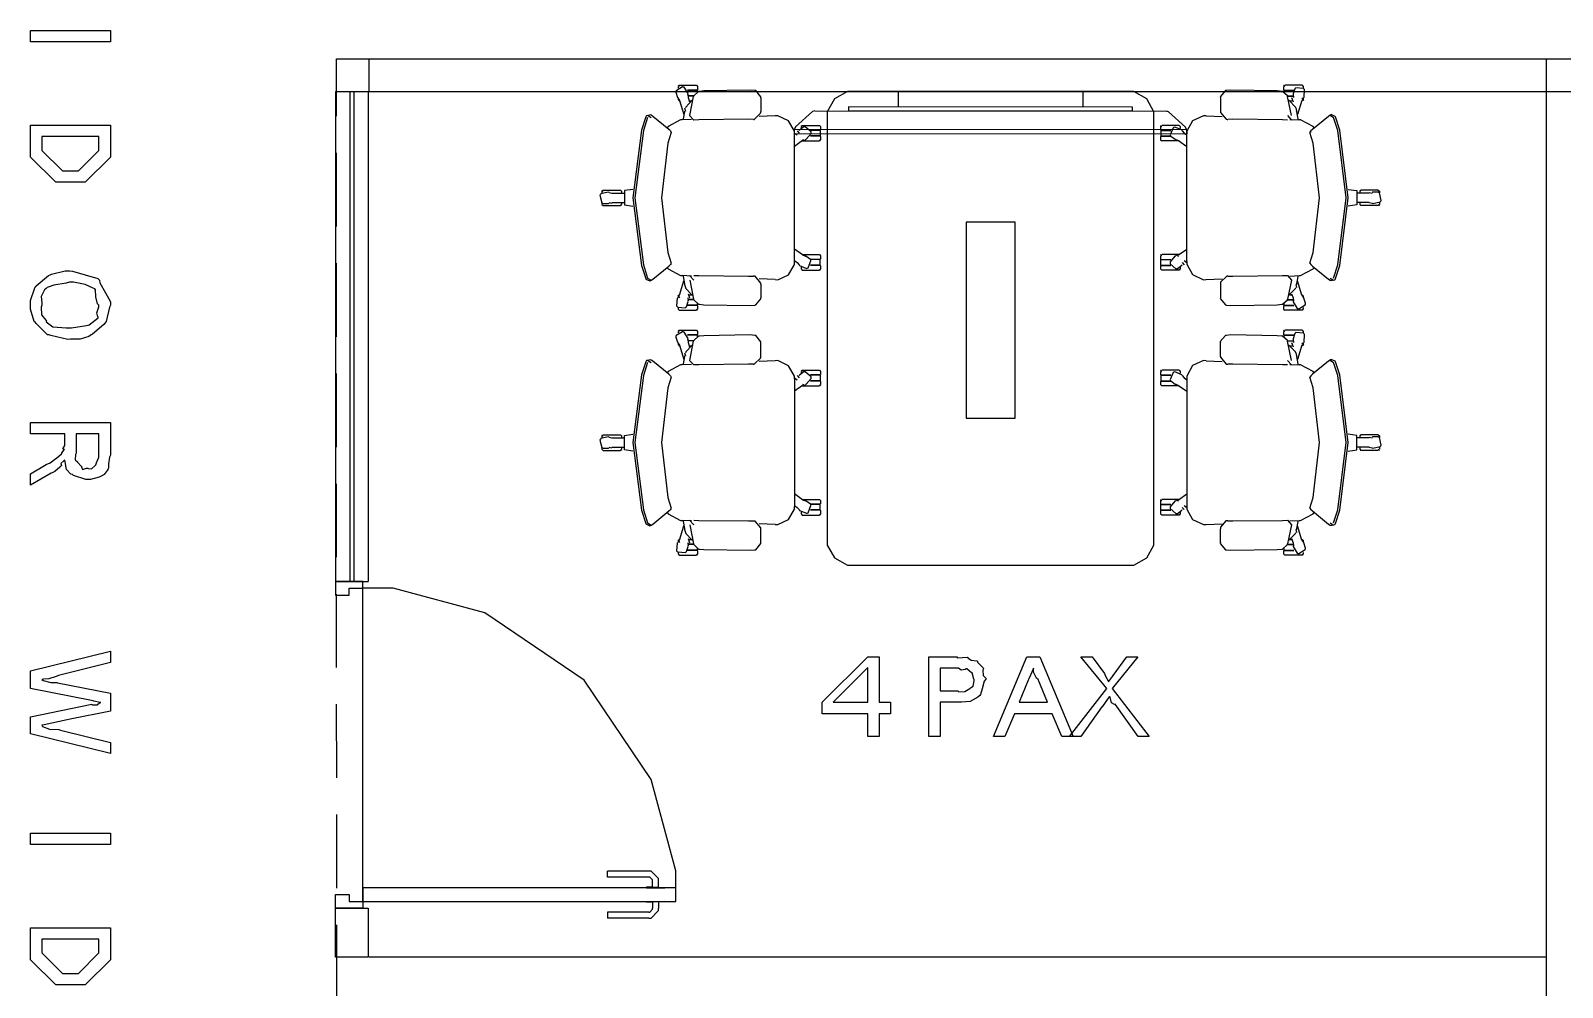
# Model space of a CAD drawing. Extents: x 0 to 23.4, y 0 to 16.5.
# Drawn here: x 7.955 to 9.186, y 8.418 to 9.186 of the extents above; entities that cross this region are included whole.
import ezdxf

# ---------------------------------------------------------------- set-up
doc = ezdxf.new("R2010")
doc.units = 0
doc.layers.get('0').update_dxf_attribs({"linetype": 'CONTINUOUS'})

msp = doc.modelspace()

# ---------------------------------------------------------------- linework, layer by layer
at = {"color": 0}
for points in [[(7.95529, 9.18647), (8.01932, 9.18647), (8.01932, 9.17736), (7.95529, 9.17736), (7.95529, 9.18647)], [(8.65235, 9.13764), (8.80057, 9.13753), (8.80057, 9.12511), (8.65235, 9.12522), (8.65235, 9.13764)], [(8.61231, 9.12213), (8.84056, 9.12196), (8.84056, 9.12506), (8.61231, 9.12522), (8.61231, 9.12213)], [(7.95529, 9.1104), (8.01932, 9.1104), (8.01932, 9.09131), (8.01932, 9.08479), (7.99914, 9.06461), (7.98763, 9.06461), (7.97547, 9.06461), (7.95529, 9.08479), (7.95529, 9.09044), (7.95529, 9.1104)], [(7.96442, 9.10129), (7.96442, 9.09088), (7.96442, 9.09022), (7.9809, 9.07374), (7.98785, 9.07374), (7.99371, 9.07374), (8.01019, 9.09022), (8.01019, 9.09088), (8.01019, 9.10129), (7.96442, 9.10129)], [(8.70676, 9.03256), (8.70676, 8.87511), (8.74615, 8.87511), (8.74615, 9.03256), (8.70676, 9.03256)], [(7.98654, 8.9936), (7.98882, 8.99322), (8.00917, 8.98731), (8.01064, 8.986), (8.0109, 8.98378), (8.0154, 8.97575), (8.01932, 8.96847), (8.01932, 8.96604), (8.01861, 8.96431), (8.01585, 8.95281), (8.01519, 8.95171), (8.01417, 8.95031), (8.0051, 8.94271), (8.0039, 8.94217), (8.00206, 8.94086), (7.99511, 8.93847), (7.98915, 8.93869), (7.98719, 8.93869), (7.98525, 8.93826), (7.97146, 8.94163), (7.97026, 8.94217), (7.96892, 8.942), (7.95964, 8.95107), (7.95899, 8.95215), (7.95806, 8.95285), (7.95529, 8.96278), (7.95529, 8.96604), (7.95529, 8.96972), (7.95871, 8.97971), (7.95942, 8.98079), (7.95979, 8.98139), (7.96972, 8.98981), (7.97092, 8.99035), (7.972, 8.99078), (7.98292, 8.9936), (7.98654, 8.9936)], [(7.98654, 8.98449), (7.98372, 8.98372), (7.9739, 8.98204), (7.96847, 8.98014), (7.96789, 8.97928), (7.96642, 8.97825), (7.96371, 8.97288), (7.96442, 8.96778), (7.96442, 8.96604), (7.96365, 8.96442), (7.96414, 8.95817), (7.96744, 8.95389), (7.9681, 8.95301), (7.96789, 8.95242), (7.97314, 8.9484), (7.98383, 8.94781), (7.98742, 8.94781), (7.98817, 8.94775), (8.00028, 8.94965), (8.00151, 8.94997), (8.00239, 8.95014), (8.00944, 8.95578), (8.00956, 8.95649), (8.00933, 8.95649), (8.0084, 8.95979), (8.01019, 8.96451), (8.01019, 8.96604), (8.00906, 8.9669), (8.00771, 8.9725), (8.00749, 8.97819), (8.00694, 8.97906), (8.00558, 8.97965), (7.99903, 8.98264), (7.98964, 8.98449), (7.98654, 8.98449)], [(7.95529, 8.87169), (8.01932, 8.87169), (8.01932, 8.84543), (8.01861, 8.84381), (8.01779, 8.83832), (8.01785, 8.83501), (8.01758, 8.83436), (8.01682, 8.83317), (8.01426, 8.82981), (8.01199, 8.82867), (8.01129, 8.82829), (8.01047, 8.82764), (8.00342, 8.8259), (8.00108, 8.8259), (7.99951, 8.82585), (7.98975, 8.82915), (7.98893, 8.82981), (7.98757, 8.83008), (7.98415, 8.83399), (7.98301, 8.84), (7.98286, 8.84131), (7.98188, 8.84093), (7.97949, 8.8386), (7.97999, 8.83718), (7.97982, 8.83697), (7.97863, 8.83578), (7.97483, 8.83242), (7.9725, 8.83132), (7.97179, 8.83089), (7.95529, 8.82135), (7.95529, 8.83046), (7.96789, 8.83783), (7.96789, 8.83783), (7.97103, 8.83914), (7.97564, 8.84272), (7.97613, 8.84304), (7.97613, 8.84304), (7.98019, 8.84646), (7.98047, 8.84674), (7.98047, 8.84674), (7.98025, 8.84739), (7.98232, 8.84972), (7.98242, 8.84999), (7.98221, 8.84987), (7.98107, 8.85037), (7.98286, 8.85319), (7.98286, 8.85411), (7.98286, 8.86257), (7.95529, 8.86257), (7.95529, 8.87169)], [(7.99197, 8.86257), (7.99197, 8.84694), (7.99138, 8.84586), (7.9911, 8.84174), (7.99283, 8.84017), (7.99306, 8.83979), (7.99306, 8.83979), (7.99593, 8.83653), (7.99631, 8.83632), (7.9961, 8.83599), (7.99696, 8.83399), (8.00022, 8.83501), (8.00131, 8.83501), (8.00142, 8.83469), (8.00424, 8.83447), (8.00717, 8.83718), (8.0076, 8.83763), (8.0076, 8.83763), (8.00819, 8.83919), (8.01019, 8.84375), (8.01019, 8.84521), (8.01019, 8.86257), (7.99197, 8.86257)], [(8.20031, 8.74393), (8.20031, 8.73296), (8.21126, 8.73296), (8.21126, 8.73844), (8.22217, 8.73844), (8.22217, 8.74393), (8.20031, 8.74393)], [(7.95529, 8.6721), (8.01932, 8.68793), (8.01932, 8.67882), (7.97765, 8.6684), (7.97586, 8.66754), (7.96989, 8.66585), (7.9655, 8.66547), (7.96442, 8.66515), (7.96539, 8.66439), (7.97162, 8.66282), (7.97646, 8.66265), (7.97678, 8.66254), (8.01932, 8.65408), (8.01932, 8.63976), (7.98699, 8.63325), (7.98454, 8.63271), (7.96604, 8.62879), (7.96442, 8.62847), (7.96479, 8.62733), (7.97043, 8.62532), (7.97803, 8.62489), (7.97939, 8.62457), (8.01932, 8.61458), (8.01932, 8.60568), (7.95529, 8.62153), (7.95529, 8.63519), (8.00456, 8.6454), (8.00483, 8.64486), (8.00862, 8.64475), (8.0109, 8.64671), (8.01172, 8.64671), (8.01113, 8.64681), (8.00597, 8.64789), (8.00543, 8.648), (7.95529, 8.65799), (7.95529, 8.6721)], [(8.62787, 8.61936), (8.62787, 8.63758), (8.59119, 8.63758), (8.59119, 8.64692), (8.62787, 8.68338), (8.63699, 8.68338), (8.63699, 8.64692), (8.64611, 8.64692), (8.64611, 8.63758), (8.63699, 8.63758), (8.63699, 8.61936), (8.62787, 8.61936)], [(8.62787, 8.64692), (8.62787, 8.67492), (8.59987, 8.64692), (8.62787, 8.64692)], [(8.67671, 8.61936), (8.67671, 8.68338), (8.69928, 8.68338), (8.69993, 8.68267), (8.70785, 8.68306), (8.70839, 8.68294), (8.70828, 8.68272), (8.71089, 8.68078), (8.71544, 8.68028), (8.71599, 8.6799), (8.71593, 8.67914), (8.72043, 8.67447), (8.72076, 8.67383), (8.72026, 8.67269), (8.7206, 8.66835), (8.72249, 8.66629), (8.7225, 8.66558), (8.72136, 8.66396), (8.71962, 8.65782), (8.71847, 8.65326), (8.71772, 8.65235), (8.71625, 8.65104), (8.71013, 8.64763), (8.70313, 8.64692), (8.70079, 8.64692), (8.68582, 8.64692), (8.68582, 8.61936), (8.67671, 8.61936)], [(8.72874, 8.61942), (8.75543, 8.68343), (8.76606, 8.68343), (8.79275, 8.61942), (8.78364, 8.61942), (8.77582, 8.63764), (8.74567, 8.63764), (8.73785, 8.61942), (8.72874, 8.61942)], [(8.78987, 8.61947), (8.81982, 8.65788), (8.79899, 8.68349), (8.80811, 8.68349), (8.81788, 8.67003), (8.81847, 8.6684), (8.82118, 8.66351), (8.82112, 8.66331), (8.82112, 8.66331), (8.82433, 8.66764), (8.82482, 8.66829), (8.83589, 8.68349), (8.84478, 8.68349), (8.82417, 8.65788), (8.85389, 8.61947), (8.845, 8.61947), (8.82656, 8.64529), (8.82611, 8.64501), (8.82351, 8.64632), (8.82249, 8.65087), (8.822, 8.65158), (8.82081, 8.65007), (8.81608, 8.64333), (8.81592, 8.64312), (8.79899, 8.61947), (8.78987, 8.61947)], [(8.68582, 8.65603), (8.70014, 8.65603), (8.7009, 8.65533), (8.70562, 8.65554), (8.70979, 8.65804), (8.71035, 8.65842), (8.71035, 8.65842), (8.71246, 8.65994), (8.71337, 8.66401), (8.71337, 8.66536), (8.713, 8.66558), (8.71175, 8.67046), (8.71143, 8.67079), (8.71115, 8.67057), (8.70731, 8.67372), (8.70688, 8.67383), (8.70611, 8.67324), (8.70286, 8.67258), (8.70079, 8.67426), (8.70014, 8.67426), (8.68582, 8.67426), (8.68582, 8.65603)], [(8.74935, 8.64697), (8.77214, 8.64697), (8.76454, 8.66521), (8.76329, 8.66624), (8.76096, 8.671), (8.7609, 8.67415), (8.76085, 8.67432), (8.76031, 8.6729), (8.75846, 8.66857), (8.75711, 8.66575), (8.75672, 8.66476), (8.74935, 8.64697)], [(7.95529, 8.54172), (8.01932, 8.54172), (8.01932, 8.53261), (7.95529, 8.53261), (7.95529, 8.54172)], [(8.20031, 8.48144), (8.20031, 8.4924), (8.21126, 8.4924), (8.21126, 8.48693), (8.22217, 8.48693), (8.22217, 8.48144), (8.20031, 8.48144)], [(8.22217, 8.48693), (8.47368, 8.48693), (8.47368, 8.49789), (8.22217, 8.49789), (8.22217, 8.48693)], [(8.22657, 8.48144), (8.22657, 8.44211), (8.20031, 8.44211), (8.20031, 8.48144), (8.22657, 8.48144)], [(7.95529, 8.46565), (8.01932, 8.46565), (8.01932, 8.44656), (8.01932, 8.44006), (7.99914, 8.41986), (7.98763, 8.41986), (7.97547, 8.41986), (7.95529, 8.44006), (7.95529, 8.44569), (7.95529, 8.46565)], [(7.96442, 8.45654), (7.96442, 8.44612), (7.96442, 8.44547), (7.9809, 8.42899), (7.98785, 8.42899), (7.99371, 8.42899), (8.01019, 8.44547), (8.01019, 8.44612), (8.01019, 8.45654), (7.96442, 8.45654)]]:
    msp.add_lwpolyline(points, close=True, dxfattribs=at)
for points in [[(8.20063, 9.16379), (8.20068, 9.11768)], [(8.20111, 9.16379), (8.24333, 9.16379)], [(8.20111, 9.16379), (9.19889, 9.16379)], [(8.22689, 9.16379), (8.22689, 9.13758)], [(8.27285, 9.16379), (8.33188, 9.16379)], [(8.36143, 9.16379), (8.42046, 9.16379)], [(8.44997, 9.16379), (8.50906, 9.16379)], [(8.53857, 9.16379), (8.5976, 9.16379)], [(8.62717, 9.16379), (8.68619, 9.16379)], [(8.71571, 9.16379), (8.77479, 9.16379)], [(8.80431, 9.16379), (8.86333, 9.16379)], [(8.8929, 9.16379), (8.95193, 9.16379)], [(8.98144, 9.16379), (9.04053, 9.16379)], [(9.07004, 9.16379), (9.12907, 9.16379)], [(9.15864, 9.16379), (9.21767, 9.16379)], [(9.17264, 9.16379), (9.17264, 6.22857)], [(8.47537, 9.14258), (8.47629, 9.14154)], [(8.47629, 9.14258), (8.49018, 9.14258)], [(8.49018, 9.14258), (8.4911, 9.14154)], [(8.96181, 9.14258), (8.96278, 9.14154)], [(8.97661, 9.14258), (8.96278, 9.14258)], [(8.97661, 9.14258), (8.9776, 9.14154)], [(8.20019, 9.13758), (8.20019, 8.74393)], [(8.20019, 9.13758), (8.22646, 9.13758)], [(8.20111, 9.13758), (9.19889, 9.13758)], [(8.21175, 9.13758), (8.21175, 8.74393)], [(8.2149, 9.13758), (8.2149, 8.74393)], [(8.22646, 9.13758), (8.22646, 8.74393)], [(8.48335, 9.13514), (8.4835, 9.13585), (8.48025, 9.141), (8.4796, 9.14117), (8.47889, 9.14133), (8.47374, 9.13818), (8.47358, 9.13747), (8.47347, 9.13704), (8.47483, 9.13282), (8.47521, 9.13249)], [(8.47521, 9.13249), (8.47646, 9.13043)], [(8.47537, 9.14154), (8.47537, 9.14035)], [(8.47537, 9.13222), (8.47537, 9.13103)], [(8.47537, 9.13103), (8.47629, 9.13004)], [(8.47646, 9.13043), (8.48008, 9.11897)], [(8.48719, 9.13043), (8.48643, 9.13026), (8.4815, 9.12511), (8.48133, 9.12435)], [(8.49083, 9.13872), (8.48286, 9.13872)], [(8.49083, 9.13846), (8.48296, 9.13846)], [(8.48329, 9.13514), (8.4835, 9.13271)], [(8.48801, 9.13411), (8.48329, 9.13411)], [(8.4879, 9.13385), (8.48329, 9.13385)], [(8.4835, 9.13271), (8.48469, 9.12924)], [(8.48475, 9.11828), (8.48785, 9.13357)], [(8.49251, 9.13769), (8.49192, 9.13769), (8.48796, 9.13417), (8.48785, 9.13357)], [(8.49083, 9.139), (8.4911, 9.13872)], [(8.49083, 9.13846), (8.49083, 9.13726)], [(8.4911, 9.14154), (8.4911, 9.139)], [(8.53706, 9.13835), (8.53331, 9.13867), (8.49621, 9.13813), (8.49251, 9.13769)], [(8.54183, 9.13254), (8.54189, 9.13331), (8.53787, 9.13829), (8.53717, 9.13835), (8.53717, 9.13835), (8.53706, 9.13835), (8.53706, 9.13835)], [(8.54183, 9.13254), (8.54178, 9.12147)], [(8.6149, 9.13753), (8.61139, 9.13753), (8.60097, 9.13178), (8.59521, 9.12136), (8.59521, 9.11789)], [(8.838, 9.13758), (8.6149, 9.13758)], [(8.85769, 9.11789), (8.85769, 9.12136), (8.85189, 9.13178), (8.84147, 9.13753), (8.838, 9.13753)], [(8.91585, 9.13835), (8.9151, 9.13829), (8.91097, 9.13342), (8.91108, 9.13265), (8.91108, 9.13265), (8.91108, 9.13254), (8.91108, 9.13254)], [(8.91108, 9.13254), (8.91118, 9.12147)], [(8.96039, 9.13769), (8.95665, 9.13813), (8.91954, 9.13867), (8.91585, 9.13835)], [(8.96506, 9.13357), (8.96496, 9.13417), (8.96094, 9.13769), (8.96039, 9.13769)], [(8.96181, 9.14154), (8.96181, 9.139)], [(8.96181, 9.139), (8.96208, 9.13872)], [(8.96208, 9.13872), (8.97011, 9.13872)], [(8.96208, 9.13846), (8.96994, 9.13846)], [(8.96208, 9.13846), (8.96208, 9.13726)], [(8.96496, 9.13411), (8.96967, 9.13411)], [(8.965, 9.13385), (8.96962, 9.13385)], [(8.96815, 9.11828), (8.96506, 9.13357)], [(8.97162, 9.12435), (8.9714, 9.12511), (8.96642, 9.13026), (8.96571, 9.13043)], [(8.96826, 9.13271), (8.9694, 9.12924)], [(8.9694, 9.13514), (8.96967, 9.13271)], [(8.97775, 9.13249), (8.97825, 9.13297), (8.97874, 9.13906), (8.97831, 9.13954), (8.97781, 9.14008), (8.97168, 9.14057), (8.97119, 9.14008), (8.97081, 9.13981), (8.96951, 9.13564), (8.96962, 9.13514)], [(8.97646, 9.13043), (8.97288, 9.11897)], [(8.97646, 9.13249), (8.97775, 9.13043)], [(8.97661, 9.13103), (8.9776, 9.13004)], [(8.9776, 9.14154), (8.9776, 9.14035)], [(8.9776, 9.13222), (8.9776, 9.13103)], [(8.45378, 9.11849), (8.4534, 9.11876), (8.44993, 9.11811), (8.44971, 9.11779), (8.44965, 9.11774), (8.44937, 9.11719), (8.44937, 9.11714)], [(8.45096, 9.11849), (8.45378, 9.11664)], [(8.46918, 9.10585), (8.46799, 9.1071), (8.45518, 9.11762), (8.45378, 9.11849)], [(8.47629, 9.13004), (8.47657, 9.13004)], [(8.48068, 9.1219), (8.48053, 9.12136), (8.47949, 9.1155), (8.47944, 9.1149)], [(8.48068, 9.12435), (8.48133, 9.1219)], [(8.48443, 9.13004), (8.48606, 9.13004)], [(8.48469, 9.11828), (8.48801, 9.11458)], [(8.53586, 9.11518), (8.53663, 9.11518), (8.54172, 9.12011), (8.54178, 9.12088), (8.54178, 9.12104), (8.54178, 9.12136), (8.54178, 9.12147)], [(8.55339, 9.11794), (8.54053, 9.1174)], [(8.56901, 9.10357), (8.5689, 9.10562), (8.56418, 9.11399), (8.55556, 9.11806), (8.5535, 9.11794), (8.5535, 9.11794), (8.55339, 9.11794), (8.55339, 9.11794)], [(8.58524, 9.12213), (8.58344, 9.12147), (8.56976, 9.10906), (8.56896, 9.10732)], [(8.58524, 9.12213), (8.86768, 9.1219)], [(8.59521, 9.11789), (8.59521, 8.77669)], [(8.85769, 8.77669), (8.85769, 9.11789)], [(8.8839, 9.1071), (8.88308, 9.10883), (8.86947, 9.12125), (8.86768, 9.1219)], [(8.89953, 9.11794), (8.89746, 9.11806), (8.88872, 9.11404), (8.884, 9.10568), (8.88396, 9.10363), (8.88396, 9.10363), (8.88396, 9.10357), (8.88396, 9.10357)], [(8.89953, 9.11794), (8.91237, 9.1174)], [(8.91118, 9.12147), (8.91108, 9.12071), (8.91564, 9.11529), (8.91644, 9.11518), (8.91656, 9.11518), (8.91704, 9.11518), (8.91704, 9.11518)], [(8.9649, 9.11828), (8.96821, 9.11458)], [(8.96685, 9.13004), (8.96853, 9.13004)], [(8.97162, 9.12435), (8.97222, 9.1219)], [(8.97353, 9.1149), (8.97342, 9.1155), (8.97233, 9.12136), (8.97222, 9.1219)], [(8.97635, 9.13004), (8.97661, 9.13004)], [(8.99918, 9.11849), (8.99778, 9.11762), (8.98492, 9.1071), (8.98378, 9.10585)], [(9.00353, 9.11714), (9.00336, 9.11751), (9.00017, 9.11897), (8.99978, 9.11882), (8.99972, 9.11882), (8.99918, 9.11854), (8.99918, 9.11849)], [(8.99918, 9.11849), (9.00196, 9.11664)], [(8.44937, 9.11714), (8.4459, 9.10661), (8.43907, 9.05219), (8.4459, 8.99783), (8.44937, 8.98725)], [(8.45096, 9.11664), (8.44754, 9.10618), (8.44069, 9.05219), (8.44754, 8.99821), (8.45096, 8.98774)], [(8.47863, 9.1149), (8.47743, 9.11486), (8.46733, 9.10938), (8.46664, 9.1084)], [(8.46918, 9.10585), (8.46989, 9.10476)], [(8.48617, 9.11507), (8.47863, 9.11475)], [(8.53586, 9.11518), (8.53185, 9.11524), (8.49197, 9.11469), (8.48801, 9.11458)], [(8.56896, 9.10732), (8.8839, 9.1071)], [(8.8839, 9.1071), (8.8839, 9.10325), (8.56896, 9.10346), (8.56896, 9.10732)], [(8.57107, 9.10601), (8.57264, 9.10422)], [(8.57764, 9.09913), (8.57829, 9.09918), (8.58231, 9.10385), (8.58225, 9.10449), (8.58219, 9.10519), (8.57753, 9.10915), (8.57687, 9.1091), (8.57639, 9.1091), (8.57281, 9.10644), (8.57264, 9.10601)], [(8.57417, 9.11035), (8.57508, 9.10938)], [(8.57417, 9.10938), (8.57417, 9.10807)], [(8.57508, 9.11035), (8.58897, 9.11035)], [(8.58963, 9.10656), (8.58165, 9.10656)], [(8.58963, 9.10628), (8.58176, 9.10628)], [(8.58897, 9.11035), (8.5899, 9.10938)], [(8.58963, 9.10682), (8.5899, 9.10656)], [(8.58963, 9.10628), (8.58963, 9.10194)], [(8.5899, 9.10938), (8.5899, 9.10682)], [(8.86301, 9.11035), (8.86393, 9.10938)], [(8.86301, 9.10938), (8.86301, 9.10682)], [(8.86301, 9.10682), (8.86328, 9.10656)], [(8.86328, 9.10656), (8.87131, 9.10656)], [(8.86328, 9.10628), (8.87115, 9.10628)], [(8.86328, 9.10628), (8.86328, 9.10194)], [(8.87782, 9.11035), (8.86393, 9.11035)], [(8.88032, 9.10601), (8.88004, 9.10667), (8.87435, 9.109), (8.87375, 9.10872), (8.8731, 9.10851), (8.87076, 9.10281), (8.87104, 9.10217), (8.87121, 9.10172), (8.87478, 9.09918), (8.87528, 9.09913)], [(8.87782, 9.11035), (8.87875, 9.10938)], [(8.87875, 9.10938), (8.87875, 9.10807)], [(8.88032, 9.10601), (8.88183, 9.10422)], [(8.9649, 9.11458), (8.96089, 9.11469), (8.92101, 9.11524), (8.91704, 9.11518)], [(8.96674, 9.11507), (8.97428, 9.11475)], [(8.98633, 9.1084), (8.98563, 9.10938), (8.97547, 9.11486), (8.97428, 9.1149)], [(8.98301, 9.10585), (8.98378, 9.10476)], [(9.00196, 8.98774), (9.00532, 8.99821), (9.01215, 9.05219), (9.00532, 9.10618), (9.00196, 9.11664)], [(9.00353, 8.98725), (9.00694, 8.99783), (9.01378, 9.05219), (9.00694, 9.10661), (9.00353, 9.11714)], [(8.46989, 9.10476), (8.46729, 9.09619), (8.46208, 9.05219), (8.46729, 9.00819), (8.46989, 8.99963)], [(8.56901, 9.10422), (8.57107, 9.10271)], [(8.56901, 9.00087), (8.56901, 9.10368)], [(8.57542, 9.09819), (8.56901, 9.09343)], [(8.57497, 9.09782), (8.58897, 9.09782)], [(8.57542, 9.09913), (8.57764, 9.09819)], [(8.58963, 9.10167), (8.58165, 9.10167)], [(8.58963, 9.10194), (8.58176, 9.10194)], [(8.58897, 9.09885), (8.5899, 9.09782)], [(8.58963, 9.10167), (8.5899, 9.1014)], [(8.5899, 9.1014), (8.5899, 9.09885)], [(8.86301, 9.10167), (8.86328, 9.1014)], [(8.86301, 9.1014), (8.86301, 9.09885)], [(8.86301, 9.09885), (8.86393, 9.09782)], [(8.86328, 9.10194), (8.87115, 9.10194)], [(8.86328, 9.10167), (8.87131, 9.10167)], [(8.87793, 9.09782), (8.86393, 9.09782)], [(8.87528, 9.09913), (8.8775, 9.09819)], [(8.8775, 9.09819), (8.88396, 9.09343)], [(8.88183, 9.10422), (8.88396, 9.10271)], [(8.88396, 9.00087), (8.88396, 9.10368)], [(8.98301, 8.99963), (8.98557, 9.00819), (8.99078, 9.05219), (8.98557, 9.09619), (8.98301, 9.10476)], [(8.20068, 9.08817), (8.20068, 9.02908)], [(8.41992, 9.05643), (8.41932, 9.05681), (8.41336, 9.05533), (8.41303, 9.05474), (8.41265, 9.05419), (8.41411, 9.04824), (8.41471, 9.04785), (8.4151, 9.04764), (8.41949, 9.04764), (8.41992, 9.04785)], [(8.41422, 9.05838), (8.41515, 9.0574)], [(8.41422, 9.0574), (8.41422, 9.05621)], [(8.41515, 9.05838), (8.42904, 9.05838)], [(8.41992, 9.05643), (8.42225, 9.05583)], [(8.42904, 9.05838), (8.42996, 9.0574)], [(8.42996, 9.0574), (8.42996, 9.05593)], [(8.43918, 9.05897), (8.4324, 9.058), (8.4324, 9.04644), (8.43918, 9.04542)], [(9.01372, 9.05897), (9.02056, 9.058), (9.02056, 9.04644), (9.01372, 9.04542)], [(9.02294, 9.05838), (9.02393, 9.0574)], [(9.02294, 9.0574), (9.02294, 9.05593)], [(9.03776, 9.05838), (9.02393, 9.05838)], [(9.03065, 9.05643), (9.03299, 9.05583)], [(9.03299, 9.04785), (9.03358, 9.04753), (9.0395, 9.04893), (9.03987, 9.04953), (9.04021, 9.05013), (9.03879, 9.0561), (9.03825, 9.05643), (9.03782, 9.05669), (9.03336, 9.05669), (9.03299, 9.05643)], [(9.03776, 9.05838), (9.03874, 9.0574)], [(9.03874, 9.0574), (9.03874, 9.05621)], [(8.41422, 9.04807), (8.41422, 9.04688)], [(8.41422, 9.04688), (8.41515, 9.0459)], [(8.41515, 9.0459), (8.42904, 9.0459)], [(8.41992, 9.04839), (8.42225, 9.04785)], [(8.42225, 9.05583), (8.4324, 9.05593)], [(8.42225, 9.04839), (8.4324, 9.04833)], [(8.42904, 9.04688), (8.42996, 9.0459)], [(8.42996, 9.04833), (8.42996, 9.04688)], [(9.03065, 9.05583), (9.02056, 9.05593)], [(9.03065, 9.04839), (9.02056, 9.04833)], [(9.02294, 9.04833), (9.02294, 9.04688)], [(9.02294, 9.04688), (9.02393, 9.0459)], [(9.03776, 9.0459), (9.02393, 9.0459)], [(9.03065, 9.04839), (9.03299, 9.04785)], [(9.03776, 9.04688), (9.03874, 9.0459)], [(9.03874, 9.04807), (9.03874, 9.04688)], [(8.57542, 9.00624), (8.56901, 9.01096)], [(8.8775, 9.00624), (8.88396, 9.01096)], [(8.20074, 8.99957), (8.20074, 8.94054)], [(8.45378, 8.98589), (8.45518, 8.98682), (8.46799, 8.99735), (8.46918, 8.99854)], [(8.46669, 8.99604), (8.46739, 8.99511), (8.47743, 8.98969), (8.47863, 8.98964)], [(8.46918, 8.99963), (8.46989, 8.99854)], [(8.55339, 8.98643), (8.55544, 8.98639), (8.56413, 8.9904), (8.5689, 8.99869), (8.56901, 9.00076), (8.56901, 9.00076), (8.56901, 9.00087), (8.56901, 9.00087)], [(8.56901, 9.00168), (8.57107, 9.00022)], [(8.57107, 9.00022), (8.57264, 8.99838)], [(8.57264, 8.99838), (8.57286, 8.99778), (8.57856, 8.99539), (8.57921, 8.99567), (8.57981, 8.99593), (8.58214, 9.00163), (8.58192, 9.00222), (8.58171, 9.00265), (8.57807, 9.00526), (8.57764, 9.00526)], [(8.57417, 8.99636), (8.57417, 8.99501)], [(8.57417, 8.99501), (8.57508, 8.99403)], [(8.57497, 9.00657), (8.58897, 9.00657)], [(8.57542, 9.00624), (8.57764, 9.00526)], [(8.58963, 9.00271), (8.58165, 9.00271)], [(8.58963, 8.99783), (8.58165, 8.99783)], [(8.58963, 9.0025), (8.58176, 9.0025)], [(8.58963, 8.9981), (8.58176, 8.9981)], [(8.58897, 9.00657), (8.5899, 9.00553)], [(8.58897, 8.99501), (8.5899, 8.99403)], [(8.58963, 9.00299), (8.5899, 9.00271)], [(8.58963, 8.9981), (8.58963, 9.0025)], [(8.58963, 8.99783), (8.5899, 8.99756)], [(8.5899, 9.00553), (8.5899, 9.00299)], [(8.5899, 8.99756), (8.5899, 8.99501)], [(8.86301, 9.00657), (8.86393, 9.00553)], [(8.86301, 9.00553), (8.86301, 9.00299)], [(8.86301, 9.00299), (8.86328, 9.00271)], [(8.86301, 8.99783), (8.86328, 8.99756)], [(8.86301, 8.99756), (8.86301, 8.99501)], [(8.86301, 8.99501), (8.86393, 8.99403)], [(8.86328, 9.00271), (8.87131, 9.00271)], [(8.86328, 8.9981), (8.86328, 9.0025)], [(8.86328, 9.0025), (8.87115, 9.0025)], [(8.86328, 8.9981), (8.87115, 8.9981)], [(8.86328, 8.99783), (8.87131, 8.99783)], [(8.87793, 9.00657), (8.86393, 9.00657)], [(8.87528, 9.00526), (8.87457, 9.00521), (8.87061, 9.0006), (8.87067, 8.99989), (8.87071, 8.99924), (8.87537, 8.99522), (8.87608, 8.99528), (8.87651, 8.99533), (8.8801, 8.99794), (8.88032, 8.99838)], [(8.87528, 9.00624), (8.8775, 9.00526)], [(8.87782, 8.99501), (8.87875, 8.99403)], [(8.87875, 8.99636), (8.87875, 8.99501)], [(8.88032, 9.00022), (8.88183, 8.99838)], [(8.88183, 9.00168), (8.88396, 9.00022)], [(8.88396, 9.00087), (8.884, 8.99881), (8.88867, 8.99046), (8.8974, 8.98639), (8.89947, 8.98643), (8.89947, 8.98643), (8.89953, 8.98643), (8.89953, 8.98643)], [(8.97428, 8.98964), (8.97547, 8.98969), (8.98557, 8.99511), (8.98628, 8.99604)], [(8.98301, 8.99963), (8.98378, 8.99854)], [(8.98378, 8.99854), (8.98492, 8.99735), (8.99778, 8.98682), (8.99918, 8.98589)], [(8.44937, 8.98725), (8.44949, 8.98687), (8.45275, 8.98546), (8.45313, 8.98557), (8.45318, 8.98563), (8.45372, 8.98589), (8.45378, 8.98589)], [(8.45096, 8.98774), (8.45378, 8.98589)], [(8.47646, 8.97396), (8.48008, 8.98546)], [(8.48617, 8.98931), (8.47863, 8.98964)], [(8.47944, 8.98947), (8.47949, 8.98893), (8.48053, 8.98307), (8.48068, 8.98247)], [(8.48068, 8.98247), (8.48133, 8.98004)], [(8.48469, 8.98986), (8.48801, 8.98611)], [(8.48475, 8.98611), (8.48785, 8.97081)], [(8.48801, 8.98986), (8.49197, 8.98975), (8.53185, 8.98921), (8.53586, 8.98921)], [(8.54178, 8.98292), (8.54183, 8.98372), (8.53722, 8.98915), (8.53646, 8.98921), (8.53629, 8.98921), (8.53597, 8.98921), (8.53586, 8.98921)], [(8.55339, 8.98643), (8.54053, 8.98703)], [(8.54178, 8.98292), (8.54183, 8.97185)], [(8.57508, 8.99403), (8.58897, 8.99403)], [(8.87782, 8.99403), (8.86393, 8.99403)], [(8.89953, 8.98643), (8.91237, 8.98703)], [(8.91118, 8.98292), (8.91108, 8.97185)], [(8.91704, 8.98921), (8.91624, 8.98926), (8.91114, 8.98432), (8.91114, 8.98351), (8.91114, 8.9834), (8.91114, 8.98296), (8.91118, 8.98292)], [(8.91704, 8.98921), (8.92101, 8.98921), (8.96089, 8.98975), (8.9649, 8.98986)], [(8.9649, 8.98986), (8.96821, 8.98611)], [(8.96815, 8.98611), (8.96506, 8.97081)], [(8.96674, 8.98931), (8.97428, 8.98964)], [(8.97162, 8.98247), (8.97222, 8.98004)], [(8.97222, 8.98247), (8.97233, 8.98307), (8.97342, 8.98893), (8.97353, 8.98947)], [(8.97646, 8.97396), (8.97288, 8.98546)], [(8.99918, 8.98774), (9.00196, 8.98589)], [(8.99918, 8.98589), (8.99951, 8.98568), (9.00299, 8.98633), (9.00325, 8.98665), (9.00325, 8.98671), (9.00347, 8.98719), (9.00353, 8.98725)], [(8.47521, 8.9719), (8.47467, 8.97146), (8.47418, 8.96539), (8.47467, 8.96485), (8.4751, 8.96436), (8.48118, 8.96386), (8.48172, 8.96431), (8.48204, 8.96463), (8.48346, 8.96886), (8.48335, 8.96929)], [(8.47521, 8.97396), (8.47646, 8.9719)], [(8.47537, 8.97433), (8.47629, 8.97336)], [(8.47537, 8.97336), (8.47537, 8.97217)], [(8.47629, 8.97433), (8.47657, 8.97433)], [(8.48133, 8.98004), (8.4815, 8.97933), (8.48643, 8.97418), (8.48719, 8.97396)], [(8.48329, 8.97168), (8.4835, 8.96929)], [(8.4879, 8.97054), (8.48329, 8.97054)], [(8.48801, 8.97026), (8.48329, 8.97026)], [(8.4835, 8.97515), (8.48469, 8.97168)], [(8.48443, 8.97433), (8.48606, 8.97433)], [(8.48785, 8.97081), (8.48796, 8.97026), (8.49192, 8.96674), (8.49251, 8.96669)], [(8.53706, 8.96604), (8.53776, 8.9661), (8.54194, 8.97103), (8.54189, 8.97174), (8.54189, 8.97174), (8.54183, 8.97185), (8.54183, 8.97185)], [(8.91108, 8.97185), (8.91097, 8.97114), (8.91504, 8.96615), (8.91581, 8.96604), (8.91581, 8.96604), (8.91585, 8.96604), (8.91585, 8.96604)], [(8.96039, 8.96669), (8.96094, 8.96674), (8.96496, 8.97026), (8.96506, 8.97081)], [(8.96496, 8.97026), (8.96967, 8.97026)], [(8.965, 8.97054), (8.96962, 8.97054)], [(8.96571, 8.97396), (8.96642, 8.97418), (8.9714, 8.97933), (8.97162, 8.98004)], [(8.96685, 8.97433), (8.96853, 8.97433)], [(8.96826, 8.97515), (8.9694, 8.97168)], [(8.9694, 8.97168), (8.96967, 8.96929)], [(8.96962, 8.96929), (8.96946, 8.96864), (8.9726, 8.96337), (8.97331, 8.96322), (8.97396, 8.96306), (8.97917, 8.96631), (8.97933, 8.96696), (8.97944, 8.96744), (8.97808, 8.97162), (8.97775, 8.9719)], [(8.97635, 8.97433), (8.97661, 8.97433)], [(8.97646, 8.97396), (8.97775, 8.9719)], [(8.97661, 8.97433), (8.9776, 8.97336)], [(8.9776, 8.97336), (8.9776, 8.97217)], [(8.47537, 8.96403), (8.47537, 8.96283)], [(8.47537, 8.96283), (8.47629, 8.96186)], [(8.47629, 8.96186), (8.49018, 8.96186)], [(8.49083, 8.96565), (8.48286, 8.96565)], [(8.49083, 8.96593), (8.48296, 8.96593)], [(8.49018, 8.96283), (8.4911, 8.96186)], [(8.49083, 8.96713), (8.49083, 8.96593)], [(8.49083, 8.96565), (8.4911, 8.96539)], [(8.4911, 8.96539), (8.4911, 8.96283)], [(8.49251, 8.96669), (8.49621, 8.96625), (8.53331, 8.96571), (8.53706, 8.96604)], [(8.91585, 8.96604), (8.91954, 8.96571), (8.95665, 8.96625), (8.96039, 8.96669)], [(8.96181, 8.96565), (8.96208, 8.96539)], [(8.96181, 8.96539), (8.96181, 8.96283)], [(8.96181, 8.96283), (8.96278, 8.96186)], [(8.96208, 8.96713), (8.96208, 8.96593)], [(8.96208, 8.96593), (8.96994, 8.96593)], [(8.96208, 8.96565), (8.97011, 8.96565)], [(8.97661, 8.96186), (8.96278, 8.96186)], [(8.97661, 8.96283), (8.9776, 8.96186)], [(8.9776, 8.96403), (8.9776, 8.96283)], [(8.47537, 8.94586), (8.47629, 8.94482)], [(8.47629, 8.94586), (8.49018, 8.94586)], [(8.49018, 8.94586), (8.4911, 8.94482)], [(8.96181, 8.94586), (8.96278, 8.94482)], [(8.97661, 8.94586), (8.96278, 8.94586)], [(8.97661, 8.94586), (8.9776, 8.94482)], [(8.48335, 8.93842), (8.4835, 8.93913), (8.48025, 8.94428), (8.4796, 8.94444), (8.47889, 8.94461), (8.47374, 8.94146), (8.47358, 8.94075), (8.47347, 8.94032), (8.47483, 8.93608), (8.47521, 8.93576)], [(8.47521, 8.93576), (8.47646, 8.93371)], [(8.47537, 8.94482), (8.47537, 8.94362)], [(8.47537, 8.93549), (8.47537, 8.93431)], [(8.47537, 8.93431), (8.47629, 8.93332)], [(8.47629, 8.93332), (8.47657, 8.93332)], [(8.47646, 8.93371), (8.48008, 8.92225)], [(8.48719, 8.93375), (8.48643, 8.9336), (8.4815, 8.92839), (8.48133, 8.92763)], [(8.49083, 8.942), (8.48286, 8.942)], [(8.49083, 8.94179), (8.48296, 8.94179)], [(8.48329, 8.93842), (8.4835, 8.93604)], [(8.48801, 8.93739), (8.48329, 8.93739)], [(8.4879, 8.93713), (8.48329, 8.93713)], [(8.4835, 8.93604), (8.48469, 8.93257)], [(8.48443, 8.93332), (8.48606, 8.93332)], [(8.48475, 8.92156), (8.48785, 8.9369)], [(8.49251, 8.94097), (8.49192, 8.94097), (8.48796, 8.9375), (8.48785, 8.9369)], [(8.49083, 8.94228), (8.4911, 8.942)], [(8.49083, 8.94179), (8.49083, 8.9406)], [(8.4911, 8.94482), (8.4911, 8.94228)], [(8.53706, 8.94168), (8.53331, 8.942), (8.49621, 8.9414), (8.49251, 8.94097)], [(8.54183, 8.93582), (8.54189, 8.93658), (8.53787, 8.94163), (8.53717, 8.94168), (8.53717, 8.94168), (8.53706, 8.94168), (8.53706, 8.94168)], [(8.54178, 8.92481), (8.54183, 8.93582)], [(8.91585, 8.94168), (8.9151, 8.94163), (8.91097, 8.93668), (8.91108, 8.93593), (8.91108, 8.93593), (8.91108, 8.93582), (8.91108, 8.93582)], [(8.91118, 8.92481), (8.91108, 8.93582)], [(8.96039, 8.94097), (8.95665, 8.9414), (8.91954, 8.942), (8.91585, 8.94168)], [(8.96506, 8.9369), (8.96496, 8.9375), (8.96094, 8.94097), (8.96039, 8.94097)], [(8.96181, 8.94482), (8.96181, 8.94228)], [(8.96181, 8.94228), (8.96208, 8.942)], [(8.96208, 8.942), (8.97011, 8.942)], [(8.96208, 8.94179), (8.96208, 8.9406)], [(8.96208, 8.94179), (8.96994, 8.94179)], [(8.96496, 8.93739), (8.96967, 8.93739)], [(8.965, 8.93713), (8.96962, 8.93713)], [(8.96815, 8.92156), (8.96506, 8.9369)], [(8.97162, 8.92763), (8.9714, 8.92839), (8.96642, 8.9336), (8.96571, 8.93375)], [(8.96685, 8.93332), (8.96853, 8.93332)], [(8.96826, 8.93604), (8.9694, 8.93257)], [(8.9694, 8.93842), (8.96967, 8.93604)], [(8.97775, 8.93576), (8.97825, 8.93625), (8.97874, 8.94233), (8.97831, 8.94282), (8.97781, 8.94336), (8.97168, 8.9439), (8.97119, 8.94342), (8.97081, 8.94314), (8.96951, 8.93892), (8.96962, 8.93842)], [(8.97646, 8.93371), (8.97288, 8.92225)], [(8.97635, 8.93332), (8.97661, 8.93332)], [(8.97646, 8.93576), (8.97775, 8.93371)], [(8.97661, 8.93431), (8.9776, 8.93332)], [(8.9776, 8.94482), (8.9776, 8.94362)], [(8.9776, 8.93549), (8.9776, 8.93431)], [(8.45378, 8.92182), (8.4534, 8.92204), (8.44993, 8.92139), (8.44971, 8.92106), (8.44965, 8.92101), (8.44937, 8.92051), (8.44937, 8.92046)], [(8.45096, 8.92182), (8.45378, 8.91992)], [(8.46918, 8.90912), (8.46799, 8.91038), (8.45518, 8.92096), (8.45378, 8.92182)], [(8.48068, 8.92518), (8.48053, 8.92464), (8.47949, 8.91883), (8.47944, 8.91824)], [(8.48068, 8.92763), (8.48133, 8.92518)], [(8.48469, 8.92156), (8.48801, 8.91786)], [(8.53586, 8.91846), (8.53663, 8.91846), (8.54172, 8.92339), (8.54178, 8.92421), (8.54178, 8.92421), (8.54178, 8.92469), (8.54178, 8.92481)], [(8.55339, 8.92122), (8.54053, 8.92068)], [(8.56901, 8.90685), (8.5689, 8.9089), (8.56418, 8.91726), (8.55556, 8.92133), (8.5535, 8.92122), (8.5535, 8.92122), (8.55339, 8.92122), (8.55339, 8.92122)], [(8.89953, 8.92122), (8.89746, 8.92133), (8.88872, 8.91732), (8.884, 8.90896), (8.88396, 8.9069), (8.88396, 8.9069), (8.88396, 8.90685), (8.88396, 8.90685)], [(8.89953, 8.92122), (8.91237, 8.92068)], [(8.91118, 8.92481), (8.91108, 8.92404), (8.91564, 8.91862), (8.91644, 8.91851), (8.9165, 8.91851), (8.91704, 8.91846), (8.91704, 8.91846)], [(8.9649, 8.92156), (8.96821, 8.91786)], [(8.97162, 8.92763), (8.97222, 8.92518)], [(8.97353, 8.91824), (8.97342, 8.91883), (8.97233, 8.92464), (8.97222, 8.92518)], [(8.99918, 8.92182), (8.99778, 8.92096), (8.98492, 8.91038), (8.98378, 8.90912)], [(9.00353, 8.92046), (9.00336, 8.92085), (9.00017, 8.92225), (8.99978, 8.9221), (8.99972, 8.9221), (8.99918, 8.92188), (8.99918, 8.92182)], [(8.99918, 8.92182), (9.00196, 8.91992)], [(8.20074, 8.91103), (8.20079, 8.85194)], [(8.44937, 8.92046), (8.4459, 8.90994), (8.43907, 8.85553), (8.4459, 8.80111), (8.44937, 8.79053)], [(8.45096, 8.91992), (8.44754, 8.90944), (8.44069, 8.85547), (8.44754, 8.80149), (8.45096, 8.79101)], [(8.47863, 8.91808), (8.47743, 8.91803), (8.46739, 8.91265), (8.46669, 8.91168)], [(8.46918, 8.90912), (8.46989, 8.90804)], [(8.48617, 8.91835), (8.47863, 8.91808)], [(8.53586, 8.91846), (8.53185, 8.91851), (8.49197, 8.91797), (8.48801, 8.91786)], [(8.57107, 8.90935), (8.57264, 8.9075)], [(8.57764, 8.9024), (8.57829, 8.90246), (8.58231, 8.90712), (8.58225, 8.90776), (8.58219, 8.90847), (8.57753, 8.91243), (8.57687, 8.91237), (8.57639, 8.91237), (8.57281, 8.90978), (8.57264, 8.90935)], [(8.57417, 8.91368), (8.57508, 8.91265)], [(8.57417, 8.91265), (8.57417, 8.91135)], [(8.57508, 8.91368), (8.58897, 8.91368)], [(8.58963, 8.90983), (8.58165, 8.90983)], [(8.58963, 8.90956), (8.58176, 8.90956)], [(8.58897, 8.91368), (8.5899, 8.91265)], [(8.58963, 8.9101), (8.5899, 8.90983)], [(8.58963, 8.90956), (8.58963, 8.90522)], [(8.5899, 8.91265), (8.5899, 8.9101)], [(8.86301, 8.91368), (8.86393, 8.91265)], [(8.86301, 8.91265), (8.86301, 8.9101)], [(8.86301, 8.9101), (8.86328, 8.90983)], [(8.86328, 8.90983), (8.87131, 8.90983)], [(8.86328, 8.90956), (8.86328, 8.90522)], [(8.86328, 8.90956), (8.87115, 8.90956)], [(8.87782, 8.91368), (8.86393, 8.91368)], [(8.88032, 8.90935), (8.88004, 8.91), (8.87435, 8.91228), (8.87375, 8.912), (8.8731, 8.91178), (8.87076, 8.90614), (8.87104, 8.90549), (8.87121, 8.90506), (8.87478, 8.90246), (8.87528, 8.9024)], [(8.87782, 8.91368), (8.87875, 8.91265)], [(8.87875, 8.91265), (8.87875, 8.91135)], [(8.88032, 8.90935), (8.88183, 8.9075)], [(8.9649, 8.91786), (8.96089, 8.91797), (8.92101, 8.91851), (8.91704, 8.91846)], [(8.96674, 8.91835), (8.97428, 8.91808)], [(8.98628, 8.91168), (8.98557, 8.91265), (8.97547, 8.91803), (8.97428, 8.91808)], [(8.98301, 8.90912), (8.98378, 8.90804)], [(9.00196, 8.79101), (9.00532, 8.80149), (9.01215, 8.85547), (9.00532, 8.90944), (9.00196, 8.91992)], [(9.00353, 8.79053), (9.00694, 8.80111), (9.01378, 8.85553), (9.00694, 8.90994), (9.00353, 8.92046)], [(8.46989, 8.90804), (8.46729, 8.89947), (8.46208, 8.85547), (8.46729, 8.81147), (8.46989, 8.8029)], [(8.56901, 8.9075), (8.57107, 8.90603)], [(8.56901, 8.90685), (8.56901, 8.80399)], [(8.57542, 8.90147), (8.56901, 8.89671)], [(8.57497, 8.90115), (8.58897, 8.90115)], [(8.57542, 8.9024), (8.57764, 8.90147)], [(8.58963, 8.90494), (8.58165, 8.90494)], [(8.58963, 8.90522), (8.58176, 8.90522)], [(8.58897, 8.90213), (8.5899, 8.90115)], [(8.58963, 8.90494), (8.5899, 8.90468)], [(8.5899, 8.90468), (8.5899, 8.90213)], [(8.86301, 8.90494), (8.86328, 8.90468)], [(8.86301, 8.90468), (8.86301, 8.90213)], [(8.86301, 8.90213), (8.86393, 8.90115)], [(8.86328, 8.90522), (8.87115, 8.90522)], [(8.86328, 8.90494), (8.87131, 8.90494)], [(8.87793, 8.90115), (8.86393, 8.90115)], [(8.87528, 8.9024), (8.8775, 8.90147)], [(8.8775, 8.90147), (8.88396, 8.89671)], [(8.88183, 8.9075), (8.88396, 8.90603)], [(8.88396, 8.90685), (8.88396, 8.80399)], [(8.98301, 8.8029), (8.98557, 8.81147), (8.99078, 8.85547), (8.98557, 8.89947), (8.98301, 8.90804)], [(8.41992, 8.85981), (8.41932, 8.86019), (8.41336, 8.85878), (8.41303, 8.85818), (8.41265, 8.85758), (8.41411, 8.85167), (8.41471, 8.85129), (8.4151, 8.85107), (8.41949, 8.85107), (8.41992, 8.85129)], [(8.41422, 8.86182), (8.41515, 8.86083)], [(8.41422, 8.86083), (8.41422, 8.8596)], [(8.41515, 8.86182), (8.42904, 8.86182)], [(8.41992, 8.85981), (8.42225, 8.85926)], [(8.42904, 8.86182), (8.42996, 8.86083)], [(8.42996, 8.86083), (8.42996, 8.85932)], [(8.43918, 8.84868), (8.4324, 8.84972), (8.4324, 8.86128), (8.43918, 8.86225)], [(9.01372, 8.84868), (9.02056, 8.84972), (9.02056, 8.86128), (9.01372, 8.86225)], [(9.02294, 8.86182), (9.02393, 8.86083)], [(9.02294, 8.86083), (9.02294, 8.85932)], [(9.03776, 8.86182), (9.02393, 8.86182)], [(9.03065, 8.85981), (9.03299, 8.85926)], [(9.03299, 8.85129), (9.03358, 8.85097), (9.0395, 8.85237), (9.03987, 8.85292), (9.04021, 8.85351), (9.03879, 8.85949), (9.03825, 8.85981), (9.03782, 8.86008), (9.03336, 8.86008), (9.03299, 8.85981)], [(9.03776, 8.86182), (9.03874, 8.86083)], [(9.03874, 8.86083), (9.03874, 8.8596)], [(8.41422, 8.85151), (8.41422, 8.85032)], [(8.41422, 8.85032), (8.41515, 8.84928)], [(8.41515, 8.84928), (8.42904, 8.84928)], [(8.41992, 8.85183), (8.42225, 8.85129)], [(8.42225, 8.85926), (8.4324, 8.85938)], [(8.42225, 8.85183), (8.4324, 8.85172)], [(8.42904, 8.85032), (8.42996, 8.84928)], [(8.42996, 8.85178), (8.42996, 8.85032)], [(9.03065, 8.85926), (9.02056, 8.85938)], [(9.03065, 8.85183), (9.02056, 8.85172)], [(9.02294, 8.85178), (9.02294, 8.85032)], [(9.02294, 8.85032), (9.02393, 8.84928)], [(9.03776, 8.84928), (9.02393, 8.84928)], [(9.03065, 8.85183), (9.03299, 8.85129)], [(9.03776, 8.85032), (9.03874, 8.84928)], [(9.03874, 8.85151), (9.03874, 8.85032)], [(8.20079, 8.82243), (8.20085, 8.76335)], [(8.57542, 8.80951), (8.56901, 8.81429)], [(8.8775, 8.80951), (8.88396, 8.81429)], [(8.45378, 8.78917), (8.45518, 8.7901), (8.46799, 8.80067), (8.46918, 8.80186)], [(8.46664, 8.79926), (8.46733, 8.79833), (8.47743, 8.79286), (8.47863, 8.79281)], [(8.46918, 8.8029), (8.46989, 8.80186)], [(8.55339, 8.78976), (8.55544, 8.78971), (8.56413, 8.79368), (8.5689, 8.80203), (8.56901, 8.8041), (8.56901, 8.8041), (8.56901, 8.80414), (8.56901, 8.80414)], [(8.56901, 8.80496), (8.57107, 8.8035)], [(8.57107, 8.8035), (8.57264, 8.80165)], [(8.57264, 8.80165), (8.57286, 8.80106), (8.57856, 8.79872), (8.57921, 8.79893), (8.57981, 8.79921), (8.58214, 8.8049), (8.58192, 8.8055), (8.58171, 8.80593), (8.57807, 8.8086), (8.57764, 8.8086)], [(8.57417, 8.79964), (8.57417, 8.79833)], [(8.57417, 8.79833), (8.57508, 8.79731)], [(8.57497, 8.80985), (8.58897, 8.80985)], [(8.57542, 8.80951), (8.57764, 8.8086)], [(8.58963, 8.80604), (8.58165, 8.80604)], [(8.58963, 8.80111), (8.58165, 8.80111)], [(8.58963, 8.80578), (8.58176, 8.80578)], [(8.58963, 8.80137), (8.58176, 8.80137)], [(8.58897, 8.80985), (8.5899, 8.80886)], [(8.58897, 8.79833), (8.5899, 8.79731)], [(8.58963, 8.80632), (8.5899, 8.80604)], [(8.58963, 8.80137), (8.58963, 8.80578)], [(8.58963, 8.80111), (8.5899, 8.80089)], [(8.5899, 8.80886), (8.5899, 8.80632)], [(8.5899, 8.80089), (8.5899, 8.79833)], [(8.86301, 8.80985), (8.86393, 8.80886)], [(8.86301, 8.80886), (8.86301, 8.80632)], [(8.86301, 8.80632), (8.86328, 8.80604)], [(8.86301, 8.80111), (8.86328, 8.80089)], [(8.86301, 8.80089), (8.86301, 8.79833)], [(8.86301, 8.79833), (8.86393, 8.79731)], [(8.86328, 8.80604), (8.87131, 8.80604)], [(8.86328, 8.80578), (8.87115, 8.80578)], [(8.86328, 8.80137), (8.86328, 8.80578)], [(8.86328, 8.80137), (8.87115, 8.80137)], [(8.86328, 8.80111), (8.87131, 8.80111)], [(8.87793, 8.80985), (8.86393, 8.80985)], [(8.87528, 8.8086), (8.87457, 8.80854), (8.87061, 8.80388), (8.87067, 8.80317), (8.87071, 8.80251), (8.87537, 8.7985), (8.87608, 8.79856), (8.87651, 8.79861), (8.8801, 8.80122), (8.88032, 8.80165)], [(8.87528, 8.80951), (8.8775, 8.8086)], [(8.87782, 8.79833), (8.87875, 8.79731)], [(8.87875, 8.79964), (8.87875, 8.79833)], [(8.88032, 8.8035), (8.88183, 8.80165)], [(8.88183, 8.80496), (8.88396, 8.8035)], [(8.88396, 8.80414), (8.884, 8.80208), (8.88867, 8.79378), (8.8974, 8.78971), (8.89947, 8.78976), (8.89947, 8.78976), (8.89953, 8.78976), (8.89953, 8.78976)], [(8.97428, 8.79281), (8.97547, 8.79286), (8.98563, 8.79833), (8.98633, 8.79926)], [(8.98301, 8.8029), (8.98378, 8.80186)], [(8.98378, 8.80186), (8.98492, 8.80067), (8.99778, 8.7901), (8.99918, 8.78917)], [(8.44937, 8.79053), (8.44949, 8.79015), (8.45275, 8.78874), (8.45313, 8.78885), (8.45318, 8.7889), (8.45372, 8.78917), (8.45378, 8.78917)], [(8.45096, 8.79101), (8.45378, 8.78917)], [(8.47646, 8.77724), (8.48008, 8.78874)], [(8.48617, 8.79258), (8.47863, 8.79292)], [(8.47944, 8.79275), (8.47949, 8.79221), (8.48053, 8.7864), (8.48068, 8.78581)], [(8.48068, 8.78581), (8.48133, 8.78331)], [(8.48469, 8.79312), (8.48801, 8.78939)], [(8.48475, 8.78939), (8.48785, 8.77408)], [(8.48801, 8.79312), (8.49197, 8.79303), (8.53185, 8.79254), (8.53586, 8.79254)], [(8.54178, 8.78618), (8.54183, 8.787), (8.53722, 8.79243), (8.53646, 8.79249), (8.53629, 8.79249), (8.53597, 8.79254), (8.53586, 8.79254)], [(8.55339, 8.78976), (8.54053, 8.79031)], [(8.54183, 8.77513), (8.54178, 8.78618)], [(8.57508, 8.79731), (8.58897, 8.79731)], [(8.87782, 8.79731), (8.86393, 8.79731)], [(8.89953, 8.78976), (8.91237, 8.79031)], [(8.91108, 8.77513), (8.91118, 8.78618)], [(8.91704, 8.79254), (8.91553, 8.79254), (8.91114, 8.7876), (8.91114, 8.78678), (8.91114, 8.78668), (8.91114, 8.78624), (8.91118, 8.78618)], [(8.91704, 8.79254), (8.92101, 8.79254), (8.96089, 8.79303), (8.9649, 8.79312)], [(8.9649, 8.79312), (8.96821, 8.78939)], [(8.96815, 8.78939), (8.96506, 8.77408)], [(8.96674, 8.79258), (8.97428, 8.79292)], [(8.97162, 8.78581), (8.97222, 8.78331)], [(8.97222, 8.78581), (8.97233, 8.7864), (8.97342, 8.79221), (8.97353, 8.79275)], [(8.97646, 8.77724), (8.97288, 8.78874)], [(8.99918, 8.79101), (9.00196, 8.78917)], [(8.99918, 8.78917), (8.99951, 8.78896), (9.00299, 8.78961), (9.00325, 8.78993), (9.00325, 8.78999), (9.00347, 8.79047), (9.00353, 8.79053)], [(8.47521, 8.77522), (8.47467, 8.77479), (8.47418, 8.76867), (8.47467, 8.76812), (8.4751, 8.76764), (8.48118, 8.76714), (8.48172, 8.76758), (8.48204, 8.7679), (8.48346, 8.77214), (8.48335, 8.77257)], [(8.47521, 8.77724), (8.47646, 8.77522)], [(8.47537, 8.77767), (8.47629, 8.77664)], [(8.47537, 8.77664), (8.47537, 8.77544)], [(8.47629, 8.77767), (8.47657, 8.77767)], [(8.48133, 8.78331), (8.4815, 8.78261), (8.48643, 8.77746), (8.48719, 8.77724)], [(8.48329, 8.77496), (8.4835, 8.77257)], [(8.4879, 8.77382), (8.48329, 8.77382)], [(8.48801, 8.7736), (8.48329, 8.7736)], [(8.4835, 8.77843), (8.48469, 8.77496)], [(8.48443, 8.77767), (8.48606, 8.77767)], [(8.48785, 8.77408), (8.48796, 8.77354), (8.49192, 8.77001), (8.49251, 8.76997)], [(8.53706, 8.76932), (8.53776, 8.76942), (8.54194, 8.77436), (8.54189, 8.77507), (8.54189, 8.77507), (8.54183, 8.77513), (8.54183, 8.77513)], [(8.59521, 8.77669), (8.59521, 8.77322), (8.60097, 8.76281), (8.61139, 8.757), (8.6149, 8.757)], [(8.838, 8.757), (8.84147, 8.757), (8.85189, 8.76281), (8.85769, 8.77322), (8.85769, 8.77669)], [(8.91108, 8.77513), (8.91097, 8.77442), (8.91504, 8.76942), (8.91581, 8.76932), (8.91581, 8.76932), (8.91585, 8.76932), (8.91585, 8.76932)], [(8.96039, 8.76997), (8.96094, 8.77001), (8.96496, 8.77354), (8.96506, 8.77408)], [(8.96496, 8.7736), (8.96967, 8.7736)], [(8.965, 8.77382), (8.96962, 8.77382)], [(8.96571, 8.77724), (8.96642, 8.77746), (8.9714, 8.78261), (8.97162, 8.78331)], [(8.96685, 8.77767), (8.96853, 8.77767)], [(8.96826, 8.77843), (8.9694, 8.77496)], [(8.9694, 8.77496), (8.96967, 8.77257)], [(8.96962, 8.77257), (8.96946, 8.77192), (8.9726, 8.76665), (8.97331, 8.7665), (8.97396, 8.76639), (8.97917, 8.76958), (8.97933, 8.77024), (8.97944, 8.77072), (8.97808, 8.77496), (8.97775, 8.77522)], [(8.97635, 8.77767), (8.97661, 8.77767)], [(8.97646, 8.77724), (8.97775, 8.77522)], [(8.97661, 8.77767), (8.9776, 8.77664)], [(8.9776, 8.77664), (8.9776, 8.77544)], [(8.47537, 8.76731), (8.47537, 8.76611)], [(8.47537, 8.76611), (8.47629, 8.76514)], [(8.47629, 8.76514), (8.49018, 8.76514)], [(8.49083, 8.76893), (8.48286, 8.76893)], [(8.49083, 8.76921), (8.48296, 8.76921)], [(8.49018, 8.76611), (8.4911, 8.76514)], [(8.49083, 8.7704), (8.49083, 8.76921)], [(8.49083, 8.76893), (8.4911, 8.76867)], [(8.4911, 8.76867), (8.4911, 8.76611)], [(8.49251, 8.76997), (8.49621, 8.76958), (8.53331, 8.76904), (8.53706, 8.76932)], [(8.91585, 8.76932), (8.91954, 8.76904), (8.95665, 8.76958), (8.96039, 8.76997)], [(8.96181, 8.76893), (8.96208, 8.76867)], [(8.96181, 8.76867), (8.96181, 8.76611)], [(8.96181, 8.76611), (8.96278, 8.76514)], [(8.96208, 8.7704), (8.96208, 8.76921)], [(8.96208, 8.76921), (8.96994, 8.76921)], [(8.96208, 8.76893), (8.97011, 8.76893)], [(8.97661, 8.76514), (8.96278, 8.76514)], [(8.97661, 8.76611), (8.9776, 8.76514)], [(8.9776, 8.76731), (8.9776, 8.76611)], [(8.6149, 8.757), (8.838, 8.757)], [(8.20019, 8.74393), (8.22646, 8.74393)], [(8.47368, 8.48693), (8.47368, 8.51144), (8.45389, 8.58485), (8.40001, 8.66476), (8.32004, 8.71869), (8.24664, 8.73844), (8.22217, 8.73844)], [(8.22217, 8.48693), (8.22217, 8.73844)], [(8.20085, 8.73383), (8.20085, 8.67481)], [(8.20085, 8.64529), (8.2009, 8.58621)], [(8.2009, 8.55669), (8.20096, 8.49761)], [(8.45182, 8.51118), (8.41857, 8.51118)], [(8.41857, 8.5064), (8.41857, 8.51118)], [(8.45182, 8.5064), (8.41857, 8.5064)], [(8.45969, 8.50331), (8.45969, 8.50532), (8.45378, 8.51118), (8.45182, 8.51118)], [(8.45492, 8.50331), (8.45492, 8.50413), (8.45258, 8.5064), (8.45182, 8.5064)], [(8.45492, 8.49875), (8.45492, 8.50331)], [(8.45969, 8.49875), (8.45969, 8.50331)], [(8.44997, 8.49789), (8.46463, 8.49789), (8.44997, 8.49875)], [(8.45182, 8.4784), (8.41857, 8.4784)], [(8.41857, 8.4784), (8.41857, 8.47358)], [(8.44997, 8.48693), (8.46463, 8.48693), (8.44997, 8.48606)], [(8.45182, 8.47358), (8.45378, 8.47358), (8.45969, 8.47949), (8.45969, 8.48144)], [(8.45182, 8.4784), (8.45258, 8.4784), (8.45492, 8.48068), (8.45492, 8.48144)], [(8.45492, 8.48606), (8.45492, 8.48144)], [(8.45969, 8.48606), (8.45969, 8.48144)], [(8.20096, 8.4681), (8.20096, 8.40907)], [(8.45182, 8.47358), (8.41857, 8.47358)], [(9.17264, 8.44211), (8.22721, 8.44211)]]:
    msp.add_lwpolyline(points, dxfattribs=at)

doc.saveas('drawing.dxf')
